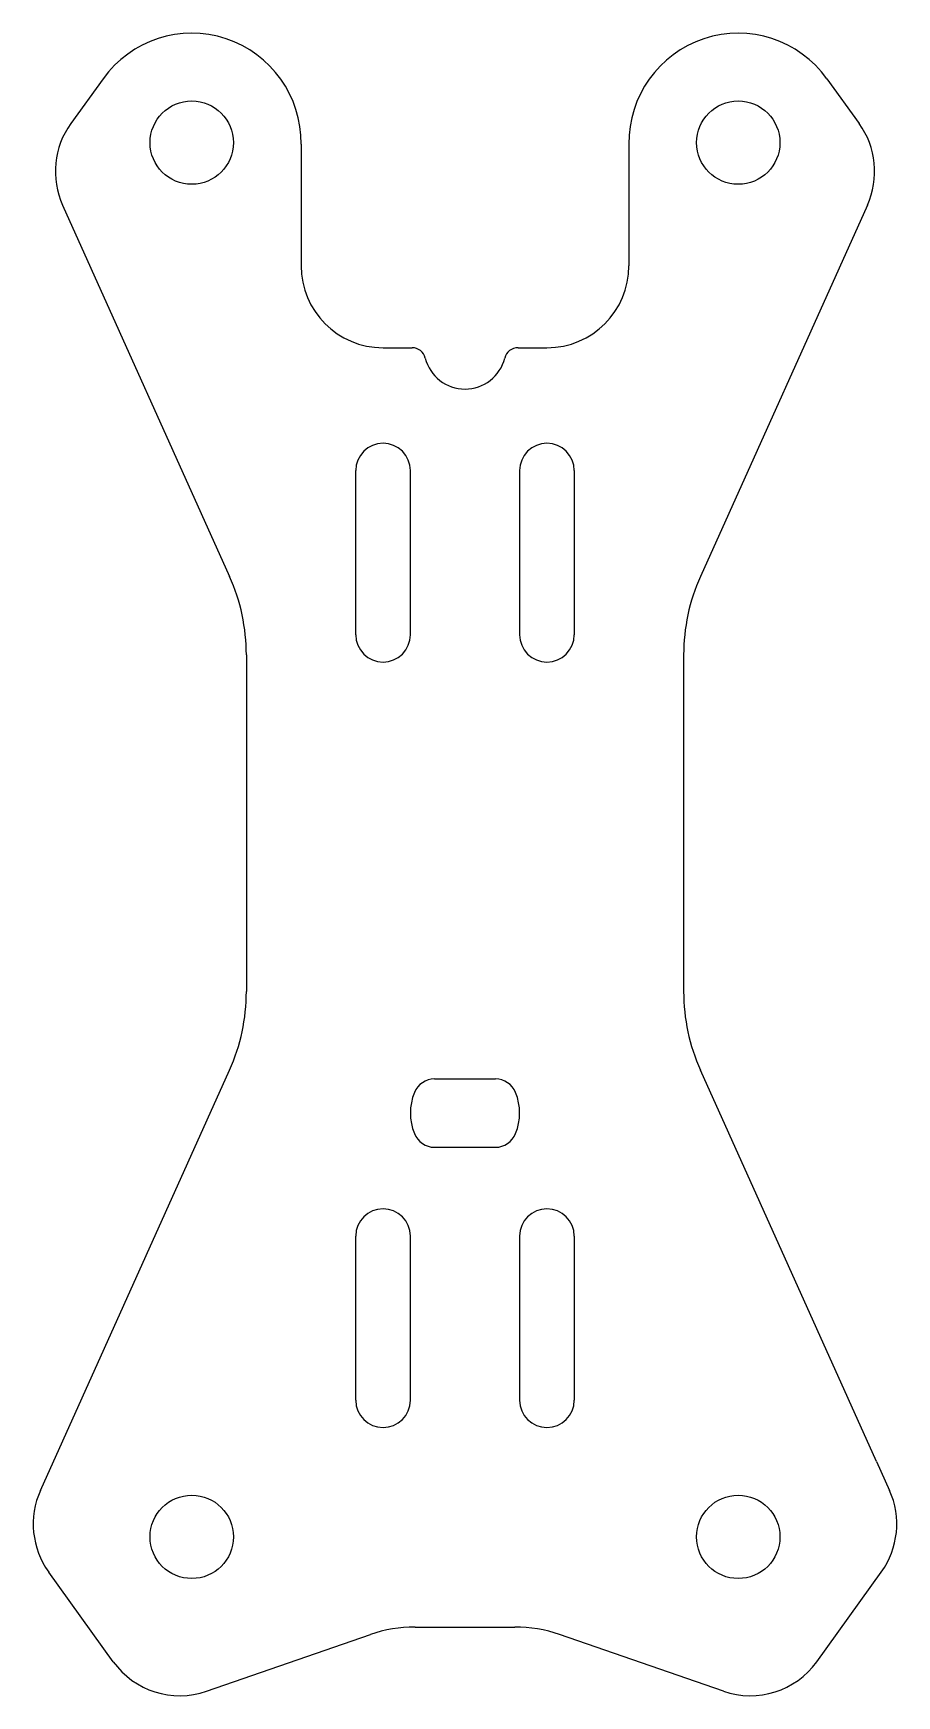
# Model space of a CAD drawing. Header units: millimetres. Extents: x -15.8 to 15.8, y -31.3 to 29.5.
import ezdxf

# ---------------------------------------------------------------- set-up
doc = ezdxf.new("R2010")
doc.units = ezdxf.units.MM
doc.layers.add('Topplate v2', color=7, linetype='Continuous')

msp = doc.modelspace()

# ---------------------------------------------------------------- linework, layer by layer
at = {"layer": 'Topplate v2'}
for p, q in [((-13.245, 27.838), (-14.427, 26.199)), ((13.245, 27.838), (14.427, 26.199)), ((-6, 25.447), (-6, 20.997)), ((6, 25.447), (6, 20.997)), ((-14.728, 23.214), (-8.617, 9.633)), ((14.728, 23.214), (8.617, 9.633)), ((-3, 17.997), (-1.938, 17.997)), ((1.941, 17.997), (3, 17.997)), ((-4, 7.5), (-4, 13.5)), ((-2, 7.5), (-2, 13.5)), ((2, 13.5), (2, 7.5)), ((4, 13.5), (4, 7.5)), ((-8, 6.76), (-8, -5.552)), ((8, 6.76), (8, -5.552)), ((-15.537, -23.802), (-8.617, -8.425)), ((15.063, -22.749), (8.617, -8.425)), ((-1.112, -8.75), (1.112, -8.75)), ((-1.112, -11.25), (1.112, -11.25)), ((-4, -20.5), (-4, -14.5)), ((-2, -20.5), (-2, -14.5)), ((2, -14.5), (2, -20.5)), ((4, -14.5), (4, -20.5)), ((15.063, -22.749), (15.537, -23.802)), ((-12.873, -30.066), (-15.235, -26.787)), ((12.873, -30.066), (15.235, -26.787)), ((-9.46, -31.147), (-3.462, -29.074)), ((-1.829, -28.799), (1.829, -28.799)), ((9.46, -31.148), (3.462, -29.074))]:
    msp.add_line(p, q, dxfattribs=at)
for centre in [(-10, 25.5), (10, 25.5), (-10, -25.5), (10, -25.5)]:
    msp.add_circle(centre, 1.525, dxfattribs=at)
for centre, radius, start, end in [((-10, 25.5), 4, 359.24159, 144.22906), ((10, 25.5), 4, 35.77094, 180.75841), ((-11.993, 24.445), 3, 144.22906, 204.22906), ((11.993, 24.445), 3, 335.77094, 35.77094), ((-3, 20.997), 3, 180, 270), ((3, 20.997), 3, 270, 360), ((-1.938, 17.498), 0.499, 13.98712, 90), ((1.941, 17.497), 0.5, 90, 165.99689), ((0.001, 17.981), 1.499, 193.98712, 345.99689), ((-3, 13.5), 1, 360, 180), ((3, 13.5), 1, 0, 180), ((-15, 6.76), 7, 360, 24.22906), ((15, 6.76), 7, 155.77094, 179.99989), ((-3, 7.5), 1, 180, 360), ((3, 7.5), 1, 180, 360), ((-15, -5.552), 7, 335.77091, 360), ((15, -5.552), 7, 180, 204.22916), ((-1.112, -9.55), 0.8, 90, 157.97569), ((1.112, -9.55), 0.8, 22.02431, 90), ((0, -10), 2, 157.97569, 202.02431), ((0, -10), 2, 337.97569, 22.02431), ((-1.112, -10.45), 0.8, 202.02431, 270), ((1.112, -10.45), 0.8, 270, 337.97569), ((-3, -14.5), 1, 360, 180), ((3, -14.5), 1, 0, 180), ((-3, -20.5), 1, 180, 0), ((3, -20.5), 1, 180, 360), ((-12.801, -25.033), 3, 155.77091, 215.771), ((12.801, -25.033), 3, 324.229, 24.22898), ((-1.829, -33.799), 5, 90.00008, 109.07172), ((1.828, -33.8), 5.001, 70.92694, 89.99649), ((-10.44, -28.313), 2.999, 215.77109, 289.07172), ((10.44, -28.314), 2.999, 250.92684, 324.23512)]:
    msp.add_arc(centre, radius, start, end, dxfattribs=at)

doc.saveas('drawing.dxf')
